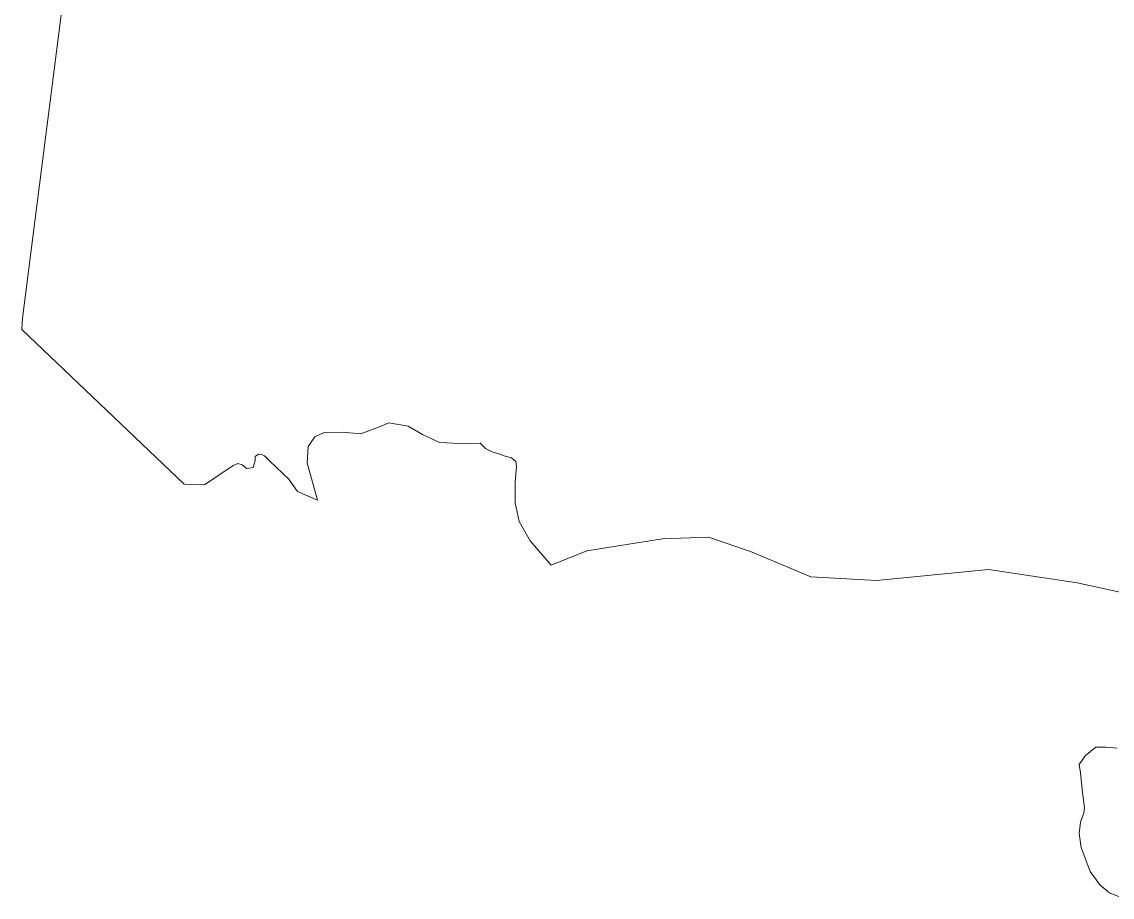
# Model space of a CAD drawing. Header units: millimetres. Extents: x 617751 to 636088, y 68402 to 77988.
# Drawn here: x 617751 to 619815, y 71071 to 72727 of the extents above; entities that cross this region are included whole.
import ezdxf

# ---------------------------------------------------------------- set-up
doc = ezdxf.new("R2010")
doc.units = ezdxf.units.MM
doc.header["$LTSCALE"] = 3
doc.header["$MEASUREMENT"] = 0
doc.layers.add('BAIRRO', color=30, linetype='Continuous')

msp = doc.modelspace()

# ---------------------------------------------------------------- linework, layer by layer
at = {"layer": 'BAIRRO', "lineweight": 20}
for points in [[(617844.7, 72889.6), (617752.7, 72166.6), (617751.3, 72144.8), (618058.4, 71852.2), (618097.2, 71851), (618151.4, 71887.6), (618160.4, 71891.7), (618168.3, 71889.1), (618177.5, 71882), (618189, 71884), (618193, 71896.5), (618193.1, 71905), (618199.3, 71909), (618205.1, 71908.6), (618210.4, 71905.7), (618220.9, 71896.1), (618256.9, 71861.7), (618272.9, 71838.5), (618310.8, 71822.2), (618291.6, 71892.9), (618293.3, 71923.7), (618305.7, 71942.2), (618323.4, 71950), (618357.6, 71950.6), (618393.1, 71947.9), (618431.6, 71962), (618446, 71968.7), (618482.4, 71962.4), (618509.5, 71946.6), (618542, 71931.2), (618594.4, 71928.5), (618618.9, 71929.9), (618628.9, 71919.7), (618642.9, 71912.7), (618654, 71909.6), (618666.2, 71905.3), (618678.1, 71902), (618686.3, 71895.4), (618687.4, 71886.2), (618685.1, 71855.3), (618685.1, 71817), (618692.9, 71781.6), (618713.3, 71745.1), (618753, 71698.8), (618820.8, 71726.1), (618963.9, 71748.7), (619051.1, 71751.9), (619130.3, 71725.2), (619244.5, 71676.9), (619368.8, 71670.2), (619580.9, 71690.9), (619748.9, 71665.6), (619847.5, 71643.9)], [(619824.8, 71352.9), (619802.8, 71354.5), (619784.1, 71354.5), (619764.1, 71338.5), (619752.9, 71321.8), (619755.3, 71306.2), (619758.9, 71269.1), (619762.9, 71239.7), (619761.3, 71229.7), (619754.9, 71213), (619752.5, 71191), (619756.1, 71164.7), (619773.2, 71119.6), (619792.4, 71093.7), (619810.1, 71079.1), (619830.4, 71070.7)]]:
    msp.add_lwpolyline(points, dxfattribs=at)

doc.saveas('drawing.dxf')
